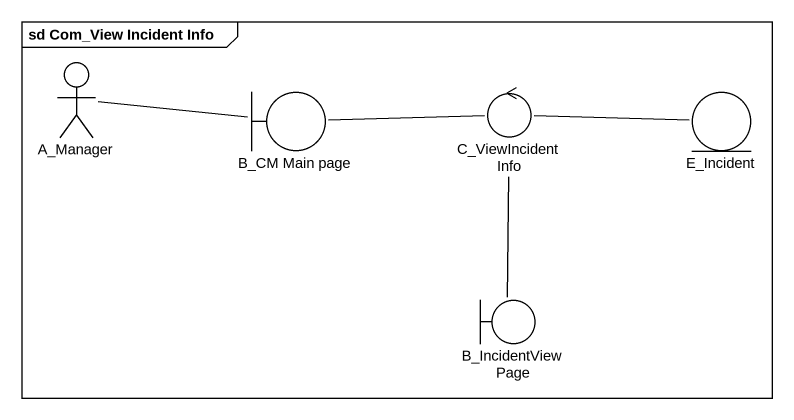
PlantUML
@startuml
mainframe sd Com_View Incident Info
actor A_Manager
boundary "B_CM Main page" as B_CM_Main_page
control C_ViewIncidentInfo
entity E_Incident
boundary B_IncidentViewPage
A_Manager -right- B_CM_Main_page
B_CM_Main_page -right- C_ViewIncidentInfo
C_ViewIncidentInfo -right- E_Incident
B_IncidentViewPage -up- C_ViewIncidentInfo
@enduml
